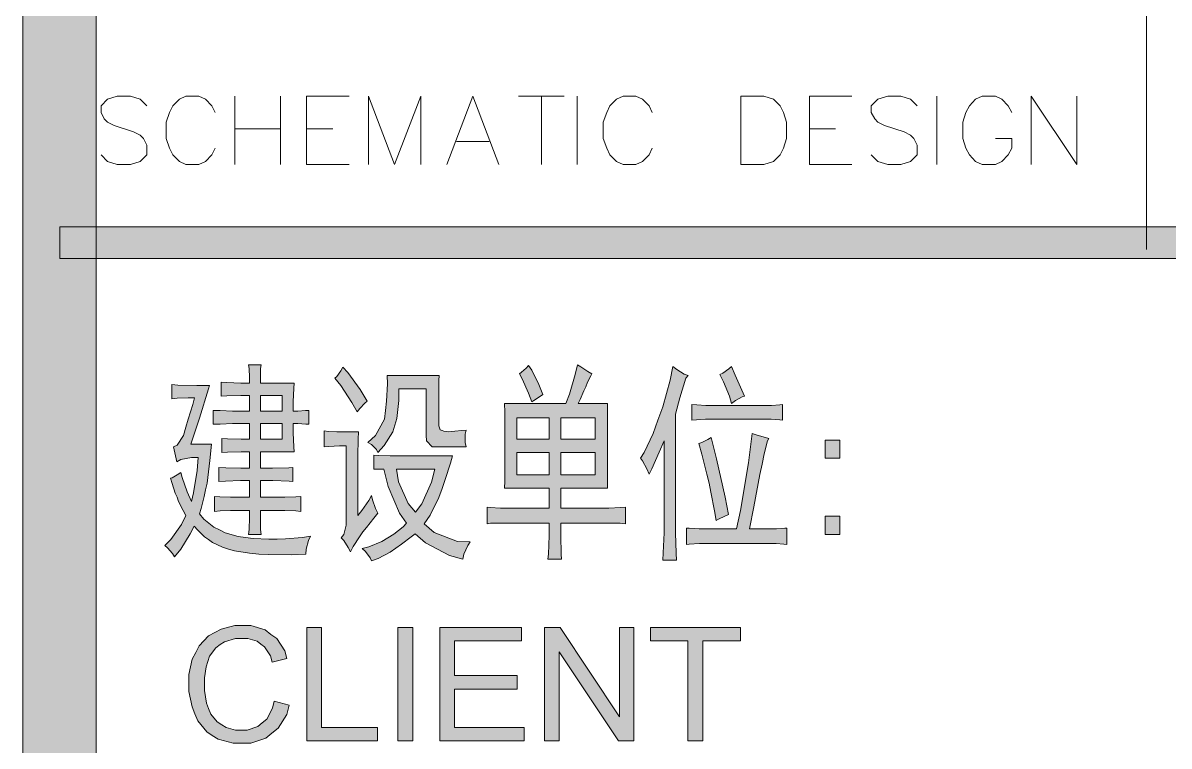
# Model space of a CAD drawing. Header units: millimetres. Extents: x 0 to 829, y 0 to 586.
# Drawn here: x 769.46 to 784.84, y 102.19 to 111.88 of the extents above; entities that cross this region are included whole.
import ezdxf

# ---------------------------------------------------------------- set-up
doc = ezdxf.new("R2010")
doc.units = ezdxf.units.MM

msp = doc.modelspace()

# ---------------------------------------------------------------- hatches: boundary and pattern name
h = msp.add_hatch(color=0)
h.dxf.hatch_style = 2
h.paths.add_polyline_path([(770.449028, 9.860139), (769.464778, 9.860139), (769.464778, 575.772139), (770.449028, 575.772139)])
h = msp.add_hatch(color=0)
h.dxf.hatch_style = 2
h.paths.add_polyline_path([(769.958667, 108.726111), (769.958667, 109.149444), (819.294639, 109.149444), (819.294639, 108.726111)])
h = msp.add_hatch(color=0)
h.paths.add_polyline_path([(772.502194, 107.057472), (772.502194, 107.131556), (772.498667, 107.2515), (772.491611, 107.300889), (772.660944, 107.300889), (772.653889, 107.2515), (772.650361, 107.131556), (772.650361, 107.057472), (773.101917, 107.057472), (773.098389, 106.990444), (773.091333, 106.803472), (773.091333, 106.68), (773.151306, 106.68), (773.253611, 106.687056), (773.299472, 106.690583), (773.299472, 106.503611), (773.260667, 106.507139), (773.154833, 106.514194), (773.091333, 106.514194), (773.091333, 106.390722), (773.098389, 106.20375), (773.101917, 106.136722), (772.650361, 106.136722), (772.650361, 105.914472), (772.812639, 105.914472), (773.031361, 105.921528), (773.084278, 105.925056), (773.084278, 105.738083), (773.034889, 105.741611), (772.816167, 105.748667), (772.650361, 105.748667), (772.650361, 105.526417), (772.900833, 105.526417), (772.978444, 105.526417), (773.126611, 105.529944), (773.193639, 105.537), (773.193639, 105.335917), (773.126611, 105.342972), (772.978444, 105.350028), (772.900833, 105.350028), (772.650361, 105.350028), (772.650361, 105.254778), (772.653889, 105.0925), (772.660944, 105.025472), (772.491611, 105.025472), (772.498667, 105.0925), (772.502194, 105.254778), (772.502194, 105.350028), (772.308167, 105.350028), (772.248194, 105.350028), (772.110611, 105.342972), (772.036528, 105.335917), (772.036528, 105.537), (772.107083, 105.529944), (772.248194, 105.526417), (772.31875, 105.526417), (772.502194, 105.526417), (772.502194, 105.748667), (772.385778, 105.748667), (772.181167, 105.741611), (772.092972, 105.738083), (772.092972, 105.925056), (772.184694, 105.921528), (772.389306, 105.914472), (772.502194, 105.914472), (772.502194, 106.136722), (772.392833, 106.136722), (772.209389, 106.129667), (772.135306, 106.126139), (772.135306, 106.313111), (772.209389, 106.309583), (772.392833, 106.302528), (772.502194, 106.302528), (772.502194, 106.514194), (772.3505, 106.514194), (772.276417, 106.514194), (772.110611, 106.507139), (772.018889, 106.503611), (772.018889, 106.690583), (772.110611, 106.687056), (772.276417, 106.68), (772.3505, 106.68), (772.502194, 106.68), (772.502194, 106.891667), (772.389306, 106.891667), (772.202333, 106.884611), (772.124722, 106.881083), (772.124722, 107.068056), (772.202333, 107.064528), (772.389306, 107.057472)])
h.paths.add_polyline_path([(772.943167, 106.302528), (772.943167, 106.514194), (772.650361, 106.514194), (772.650361, 106.302528)])
h.paths.add_polyline_path([(772.943167, 106.68), (772.943167, 106.891667), (772.650361, 106.891667), (772.650361, 106.68)])
h = msp.add_hatch(color=0)
h.dxf.hatch_style = 2
h.paths.add_polyline_path([(773.758083, 107.269139), (773.825111, 107.198583), (773.987389, 106.969278), (774.082639, 106.814056), (774.050889, 106.785833), (773.983861, 106.715278), (773.948583, 106.669417), (773.878028, 106.796417), (773.729861, 107.025722), (773.648722, 107.1245), (773.676944, 107.145667), (773.729861, 107.21975)])
h = msp.add_hatch(color=0)
h.paths.add_polyline_path([(777.307028, 106.782306), (777.307028, 105.649889), (776.682611, 105.649889), (776.682611, 105.381778), (777.232944, 105.381778), (777.324667, 105.381778), (777.479889, 105.388833), (777.546917, 105.392361), (777.546917, 105.170111), (777.476361, 105.177167), (777.317611, 105.180694), (777.232944, 105.180694), (776.682611, 105.180694), (776.682611, 105.011361), (776.686139, 104.764417), (776.689667, 104.693861), (776.506222, 104.693861), (776.516806, 104.764417), (776.523861, 105.011361), (776.523861, 105.180694), (775.980583, 105.180694), (775.881806, 105.180694), (775.737167, 105.177167), (775.691306, 105.170111), (775.691306, 105.392361), (775.733639, 105.388833), (775.871222, 105.381778), (775.966472, 105.381778), (776.523861, 105.381778), (776.523861, 105.649889), (775.924139, 105.649889), (775.927667, 105.741611), (775.931194, 106.01325), (775.931194, 106.193167), (775.931194, 106.369556), (775.927667, 106.665889), (775.924139, 106.782306), (776.749639, 106.782306), (776.7955, 106.909306), (776.873111, 107.170361), (776.904861, 107.300889), (776.947194, 107.276194), (777.042444, 107.212694), (777.098889, 107.180944), (777.08125, 107.152722), (777.038917, 107.068056), (777.014222, 107.008083), (776.989528, 106.951639), (776.940139, 106.835222), (776.915444, 106.782306)])
h.paths.add_polyline_path([(777.141222, 105.826278), (777.141222, 106.126139), (776.682611, 106.126139), (776.682611, 105.826278)])
h.paths.add_polyline_path([(777.141222, 106.302528), (777.141222, 106.591806), (776.682611, 106.591806), (776.682611, 106.302528)])
h.paths.add_polyline_path([(776.523861, 105.826278), (776.523861, 106.126139), (776.089944, 106.126139), (776.089944, 105.826278)])
h.paths.add_polyline_path([(776.523861, 106.302528), (776.523861, 106.591806), (776.089944, 106.591806), (776.089944, 106.302528)])
h = msp.add_hatch(color=0)
h.dxf.hatch_style = 2
h.paths.add_polyline_path([(776.248694, 107.290306), (776.291028, 107.230333), (776.386278, 107.036306), (776.439194, 106.90225), (776.393333, 106.874028), (776.31925, 106.824639), (776.291028, 106.803472), (776.248694, 106.923417), (776.164028, 107.113917), (776.125222, 107.180944), (776.153444, 107.202111), (776.216944, 107.258556)])
h = msp.add_hatch(color=0)
h.dxf.hatch_style = 2
h.paths.add_polyline_path([(778.390056, 107.159778), (778.358306, 107.120972), (778.277167, 106.859917), (778.220722, 106.637667), (778.220722, 105.226556), (778.220722, 105.050167), (778.227778, 104.775), (778.231306, 104.683278), (778.047861, 104.683278), (778.054917, 104.782056), (778.0655, 105.050167), (778.0655, 105.215972), (778.0655, 106.281361), (778.002, 106.129667), (777.903222, 105.907417), (777.864417, 105.836861), (777.836194, 105.907417), (777.776222, 106.01325), (777.748, 106.048528), (777.800917, 106.126139), (777.920861, 106.380139), (777.984361, 106.560056), (778.047861, 106.736444), (778.146639, 107.096278), (778.181917, 107.279722), (778.234833, 107.237389), (778.337139, 107.173889)])
h = msp.add_hatch(color=0)
h.dxf.hatch_style = 2
h.paths.add_polyline_path([(778.972139, 107.279722), (779.021528, 107.163306), (779.109722, 106.962222), (779.145, 106.881083), (779.11325, 106.8705), (779.025056, 106.821111), (778.972139, 106.782306), (778.943917, 106.881083), (778.862778, 107.075111), (778.813389, 107.170361), (778.855722, 107.191528), (778.933333, 107.247972)])
h = msp.add_hatch(color=0)
h.dxf.hatch_style = 2
h.paths.add_polyline_path([(771.9695, 107.025722), (771.955389, 106.979861), (771.831917, 106.58475), (771.719028, 106.2355), (771.994194, 106.2355), (771.973028, 106.020306), (771.934222, 105.713389), (771.913056, 105.625194), (771.895417, 105.537), (771.856611, 105.374722), (771.835444, 105.304167), (771.891889, 105.230083), (772.025944, 105.12425), (772.100028, 105.088972), (772.177639, 105.050167), (772.3505, 105.000778), (772.452806, 104.986667), (772.551583, 104.972556), (772.76325, 104.961972), (772.876139, 104.9655), (772.989028, 104.969028), (773.214806, 104.986667), (773.324167, 105.004306), (773.295944, 104.947861), (773.264194, 104.827917), (773.260667, 104.760889), (773.066639, 104.753833), (772.752667, 104.757361), (772.629194, 104.764417), (772.505722, 104.775), (772.304639, 104.80675), (772.2235, 104.831444), (772.142361, 104.856139), (772.008306, 104.919639), (771.955389, 104.958444), (771.902472, 104.99725), (771.807222, 105.088972), (771.761361, 105.138361), (771.708444, 105.036056), (771.581444, 104.831444), (771.500306, 104.725611), (771.472083, 104.771472), (771.405056, 104.849083), (771.369778, 104.880833), (771.450917, 104.958444), (771.592028, 105.159528), (771.652, 105.283), (771.613194, 105.350028), (771.553222, 105.469972), (771.532056, 105.526417), (771.507361, 105.582861), (771.465028, 105.709861), (771.443861, 105.780417), (771.465028, 105.787472), (771.535583, 105.826278), (771.584972, 105.858028), (771.599083, 105.791), (771.669639, 105.596972), (771.726083, 105.469972), (771.754306, 105.586389), (771.800167, 105.882722), (771.817806, 106.059111), (771.726083, 106.059111), (771.581444, 106.030889), (771.528528, 106.002667), (771.486194, 106.20375), (771.535583, 106.224917), (771.616722, 106.355444), (771.652, 106.464806), (771.68375, 106.574167), (771.743722, 106.768194), (771.768417, 106.859917), (771.68375, 106.859917), (771.532056, 106.852861), (771.4615, 106.845806), (771.4615, 107.036306), (771.542639, 107.02925), (771.796639, 107.025722)])
h = msp.add_hatch(color=0)
h.dxf.hatch_style = 2
h.paths.add_polyline_path([(775.024556, 106.20375), (774.954, 106.20375), (774.879917, 106.281361), (774.872861, 106.358972), (774.872861, 106.979861), (774.5095, 106.979861), (774.5095, 106.824639), (774.481278, 106.581222), (774.453056, 106.493028), (774.428361, 106.404833), (774.311944, 106.221389), (774.22375, 106.126139), (774.209639, 106.164944), (774.142611, 106.231972), (774.093222, 106.260194), (774.195528, 106.351917), (774.315472, 106.570639), (774.329583, 106.690583), (774.343694, 106.814056), (774.354278, 107.046889), (774.35075, 107.159778), (775.04925, 107.159778), (775.045722, 107.09275), (775.042194, 106.923417), (775.042194, 106.824639), (775.042194, 106.524778), (775.042194, 106.482444), (775.063361, 106.429528), (775.088056, 106.418944), (775.109222, 106.411889), (775.172722, 106.404833), (775.215056, 106.408361), (775.257389, 106.411889), (775.352639, 106.418944), (775.409083, 106.426), (775.3985, 106.369556), (775.3985, 106.260194), (775.409083, 106.20375)])
h = msp.add_hatch(color=0)
h.dxf.hatch_style = 2
h.paths.add_polyline_path([(779.43075, 106.757611), (779.504833, 106.757611), (779.617722, 106.764667), (779.653, 106.768194), (779.653, 106.560056), (779.617722, 106.563583), (779.501306, 106.570639), (779.420167, 106.570639), (778.679333, 106.570639), (778.622889, 106.570639), (778.502944, 106.563583), (778.439444, 106.560056), (778.439444, 106.768194), (778.506472, 106.764667), (778.626417, 106.757611), (778.679333, 106.757611)])
h = msp.add_hatch(color=0)
h.dxf.hatch_style = 2
h.paths.add_polyline_path([(773.966222, 106.404833), (773.962694, 106.302528), (773.959167, 106.080278), (773.959167, 105.960333), (773.959167, 105.283), (774.012083, 105.350028), (774.103806, 105.480556), (774.142611, 105.547583), (774.153194, 105.491139), (774.195528, 105.374722), (774.22375, 105.31475), (774.170833, 105.247722), (774.072056, 105.120722), (774.026194, 105.06075), (773.980333, 104.99725), (773.895667, 104.866722), (773.860389, 104.792639), (773.828639, 104.852611), (773.768667, 104.947861), (773.733389, 104.983139), (773.768667, 105.025472), (773.800417, 105.152472), (773.800417, 105.237139), (773.800417, 106.214333), (773.712222, 106.214333), (773.567583, 106.207278), (773.507611, 106.20375), (773.507611, 106.415417), (773.564056, 106.408361), (773.676944, 106.404833), (773.733389, 106.404833)])
h = msp.add_hatch(color=0)
h.dxf.hatch_style = 2
h.paths.add_polyline_path([(779.473083, 106.313111), (779.455444, 106.281361), (779.409583, 106.1085), (779.381361, 105.970917), (779.349611, 105.829806), (779.268472, 105.399417), (779.212028, 105.103083), (779.497778, 105.103083), (779.575389, 105.103083), (779.68475, 105.110139), (779.712972, 105.113667), (779.712972, 104.891417), (779.674167, 104.898472), (779.568333, 104.905528), (779.497778, 104.905528), (778.647583, 104.905528), (778.54175, 104.905528), (778.400639, 104.898472), (778.365361, 104.891417), (778.365361, 105.113667), (778.400639, 105.110139), (778.534694, 105.103083), (778.629944, 105.103083), (779.039167, 105.103083), (779.092083, 105.350028), (779.197917, 105.988556), (779.247306, 106.380139), (779.314333, 106.358972), (779.427222, 106.327222)])
h = msp.add_hatch(color=0)
h.dxf.hatch_style = 2
h.paths.add_polyline_path([(778.696972, 106.327222), (778.771056, 106.041472), (778.887472, 105.526417), (778.929806, 105.293583), (778.880417, 105.272417), (778.79575, 105.230083), (778.764, 105.215972), (778.742833, 105.342972), (778.693444, 105.593444), (778.66875, 105.713389), (778.640528, 105.836861), (778.5735, 106.104972), (778.531167, 106.246083), (778.5735, 106.260194), (778.654639, 106.299)])
h = msp.add_hatch(color=0)
h.dxf.hatch_style = 2
h.paths.add_polyline_path([(780.422056, 106.048528), (780.228028, 106.048528), (780.228028, 106.291944), (780.422056, 106.291944)])
h = msp.add_hatch(color=0)
h.paths.add_polyline_path([(774.174361, 106.090861), (774.241389, 106.087333), (774.393083, 106.080278), (774.474222, 106.080278), (775.225639, 106.080278), (775.200944, 105.9815), (775.130389, 105.762778), (775.088056, 105.642833), (775.042194, 105.522889), (774.925778, 105.286528), (774.848167, 105.170111), (774.982222, 105.053694), (775.292667, 104.93375), (775.465528, 104.926694), (775.433778, 104.877306), (775.380861, 104.760889), (775.36675, 104.693861), (775.186833, 104.74325), (774.865806, 104.916111), (774.724694, 105.036056), (774.671778, 104.993722), (774.54125, 104.894944), (774.467167, 104.842028), (774.393083, 104.789111), (774.230806, 104.704444), (774.142611, 104.672694), (774.124972, 104.715028), (774.061472, 104.799694), (774.015611, 104.8385), (774.107333, 104.859667), (774.280194, 104.93375), (774.361333, 104.983139), (774.442472, 105.032528), (774.565944, 105.131306), (774.608278, 105.180694), (774.516556, 105.311222), (774.364861, 105.671056), (774.308417, 105.903889), (774.174361, 105.903889)])
h.paths.add_polyline_path([(774.73175, 105.325333), (774.816417, 105.438222), (774.946944, 105.7275), (774.992806, 105.903889), (774.474222, 105.903889), (774.502444, 105.731028), (774.632972, 105.44175)])
h = msp.add_hatch(color=0)
h.dxf.hatch_style = 2
h.paths.add_polyline_path([(780.422056, 105.025472), (780.228028, 105.025472), (780.228028, 105.272417), (780.422056, 105.272417)])
h = msp.add_hatch(color=0)
h.dxf.hatch_style = 2
h.paths.add_polyline_path([(772.833806, 102.792389), (773.034889, 102.739472), (773.003139, 102.616), (772.89025, 102.429028), (772.805583, 102.362), (772.724444, 102.2985), (772.523361, 102.231472), (772.406944, 102.231472), (772.283472, 102.231472), (772.082389, 102.284389), (772.004778, 102.333778), (771.930694, 102.383167), (771.81075, 102.527806), (771.771944, 102.623056), (771.733139, 102.718306), (771.690806, 102.922917), (771.690806, 103.02875), (771.690806, 103.148694), (771.736667, 103.356833), (771.782528, 103.445028), (771.828389, 103.533222), (771.955389, 103.667278), (772.040056, 103.713139), (772.124722, 103.759), (772.308167, 103.804861), (772.406944, 103.804861), (772.523361, 103.804861), (772.713861, 103.748417), (772.791472, 103.688444), (772.869083, 103.632), (772.978444, 103.466194), (773.006667, 103.363889), (772.809111, 103.3145), (772.784417, 103.399167), (772.706806, 103.519111), (772.657417, 103.557917), (772.608028, 103.596722), (772.481028, 103.632), (772.403417, 103.632), (772.315222, 103.632), (772.170583, 103.589667), (772.110611, 103.550861), (772.054167, 103.508528), (771.9695, 103.395639), (771.944806, 103.325083), (771.923639, 103.251), (771.898944, 103.106361), (771.898944, 103.032278), (771.898944, 102.9335), (771.927167, 102.764167), (771.955389, 102.693611), (771.983611, 102.619528), (772.071806, 102.513694), (772.131778, 102.474889), (772.19175, 102.439611), (772.31875, 102.404333), (772.389306, 102.404333), (772.473972, 102.404333), (772.615083, 102.453722), (772.675056, 102.503111), (772.735028, 102.5525), (772.812639, 102.697139)])
h = msp.add_hatch(color=0)
h.dxf.hatch_style = 2
h.paths.add_polyline_path([(773.27125, 102.259694), (773.27125, 103.780167), (773.472333, 103.780167), (773.472333, 102.439611), (774.220222, 102.439611), (774.220222, 102.259694)])
h = msp.add_hatch(color=0)
h.dxf.hatch_style = 2
h.paths.add_polyline_path([(774.495389, 102.259694), (774.495389, 103.780167), (774.696472, 103.780167), (774.696472, 102.259694)])
h = msp.add_hatch(color=0)
h.dxf.hatch_style = 2
h.paths.add_polyline_path([(775.056306, 102.259694), (775.056306, 103.780167), (776.153444, 103.780167), (776.153444, 103.60025), (775.253861, 103.60025), (775.253861, 103.134583), (776.097, 103.134583), (776.097, 102.954667), (775.253861, 102.954667), (775.253861, 102.439611), (776.188722, 102.439611), (776.188722, 102.259694)])
h = msp.add_hatch(color=0)
h.dxf.hatch_style = 2
h.paths.add_polyline_path([(776.463889, 102.259694), (776.463889, 103.780167), (776.672028, 103.780167), (777.469306, 102.58425), (777.469306, 103.780167), (777.659806, 103.780167), (777.659806, 102.259694), (777.455194, 102.259694), (776.657917, 103.452083), (776.657917, 102.259694)])
h = msp.add_hatch(color=0)
h.dxf.hatch_style = 2
h.paths.add_polyline_path([(778.386528, 102.259694), (778.386528, 103.60025), (777.885583, 103.60025), (777.885583, 103.780167), (779.092083, 103.780167), (779.092083, 103.60025), (778.587611, 103.60025), (778.587611, 102.259694)])

# ---------------------------------------------------------------- linework, layer by layer
at = {"color": 0, "lineweight": 0}
for points in [[(770.449028, 9.860139), (769.464778, 9.860139), (769.464778, 575.772139), (770.449028, 575.772139)], [(779.095611, 109.985528), (779.095611, 110.90275), (779.402528, 110.90275), (779.533056, 110.860417), (779.62125, 110.772222), (779.667111, 110.684028), (779.709444, 110.5535), (779.709444, 110.334778), (779.667111, 110.20425), (779.62125, 110.116056), (779.533056, 110.027861), (779.402528, 109.985528)], [(769.958667, 108.726111), (769.958667, 109.149444), (819.294639, 109.149444), (819.294639, 108.726111)], [(772.502194, 107.057472), (772.502194, 107.131556), (772.498667, 107.2515), (772.491611, 107.300889), (772.660944, 107.300889), (772.653889, 107.2515), (772.650361, 107.131556), (772.650361, 107.057472), (773.101917, 107.057472), (773.098389, 106.990444), (773.091333, 106.803472), (773.091333, 106.68), (773.151306, 106.68), (773.253611, 106.687056), (773.299472, 106.690583), (773.299472, 106.503611), (773.260667, 106.507139), (773.154833, 106.514194), (773.091333, 106.514194), (773.091333, 106.390722), (773.098389, 106.20375), (773.101917, 106.136722), (772.650361, 106.136722), (772.650361, 105.914472), (772.812639, 105.914472), (773.031361, 105.921528), (773.084278, 105.925056), (773.084278, 105.738083), (773.034889, 105.741611), (772.816167, 105.748667), (772.650361, 105.748667), (772.650361, 105.526417), (772.900833, 105.526417), (772.978444, 105.526417), (773.126611, 105.529944), (773.193639, 105.537), (773.193639, 105.335917), (773.126611, 105.342972), (772.978444, 105.350028), (772.900833, 105.350028), (772.650361, 105.350028), (772.650361, 105.254778), (772.653889, 105.0925), (772.660944, 105.025472), (772.491611, 105.025472), (772.498667, 105.0925), (772.502194, 105.254778), (772.502194, 105.350028), (772.308167, 105.350028), (772.248194, 105.350028), (772.110611, 105.342972), (772.036528, 105.335917), (772.036528, 105.537), (772.107083, 105.529944), (772.248194, 105.526417), (772.31875, 105.526417), (772.502194, 105.526417), (772.502194, 105.748667), (772.385778, 105.748667), (772.181167, 105.741611), (772.092972, 105.738083), (772.092972, 105.925056), (772.184694, 105.921528), (772.389306, 105.914472), (772.502194, 105.914472), (772.502194, 106.136722), (772.392833, 106.136722), (772.209389, 106.129667), (772.135306, 106.126139), (772.135306, 106.313111), (772.209389, 106.309583), (772.392833, 106.302528), (772.502194, 106.302528), (772.502194, 106.514194), (772.3505, 106.514194), (772.276417, 106.514194), (772.110611, 106.507139), (772.018889, 106.503611), (772.018889, 106.690583), (772.110611, 106.687056), (772.276417, 106.68), (772.3505, 106.68), (772.502194, 106.68), (772.502194, 106.891667), (772.389306, 106.891667), (772.202333, 106.884611), (772.124722, 106.881083), (772.124722, 107.068056), (772.202333, 107.064528), (772.389306, 107.057472)], [(773.758083, 107.269139), (773.825111, 107.198583), (773.987389, 106.969278), (774.082639, 106.814056), (774.050889, 106.785833), (773.983861, 106.715278), (773.948583, 106.669417), (773.878028, 106.796417), (773.729861, 107.025722), (773.648722, 107.1245), (773.676944, 107.145667), (773.729861, 107.21975)], [(777.307028, 106.782306), (777.307028, 105.649889), (776.682611, 105.649889), (776.682611, 105.381778), (777.232944, 105.381778), (777.324667, 105.381778), (777.479889, 105.388833), (777.546917, 105.392361), (777.546917, 105.170111), (777.476361, 105.177167), (777.317611, 105.180694), (777.232944, 105.180694), (776.682611, 105.180694), (776.682611, 105.011361), (776.686139, 104.764417), (776.689667, 104.693861), (776.506222, 104.693861), (776.516806, 104.764417), (776.523861, 105.011361), (776.523861, 105.180694), (775.980583, 105.180694), (775.881806, 105.180694), (775.737167, 105.177167), (775.691306, 105.170111), (775.691306, 105.392361), (775.733639, 105.388833), (775.871222, 105.381778), (775.966472, 105.381778), (776.523861, 105.381778), (776.523861, 105.649889), (775.924139, 105.649889), (775.927667, 105.741611), (775.931194, 106.01325), (775.931194, 106.193167), (775.931194, 106.369556), (775.927667, 106.665889), (775.924139, 106.782306), (776.749639, 106.782306), (776.7955, 106.909306), (776.873111, 107.170361), (776.904861, 107.300889), (776.947194, 107.276194), (777.042444, 107.212694), (777.098889, 107.180944), (777.08125, 107.152722), (777.038917, 107.068056), (777.014222, 107.008083), (776.989528, 106.951639), (776.940139, 106.835222), (776.915444, 106.782306)], [(776.248694, 107.290306), (776.291028, 107.230333), (776.386278, 107.036306), (776.439194, 106.90225), (776.393333, 106.874028), (776.31925, 106.824639), (776.291028, 106.803472), (776.248694, 106.923417), (776.164028, 107.113917), (776.125222, 107.180944), (776.153444, 107.202111), (776.216944, 107.258556)], [(778.390056, 107.159778), (778.358306, 107.120972), (778.277167, 106.859917), (778.220722, 106.637667), (778.220722, 105.226556), (778.220722, 105.050167), (778.227778, 104.775), (778.231306, 104.683278), (778.047861, 104.683278), (778.054917, 104.782056), (778.0655, 105.050167), (778.0655, 105.215972), (778.0655, 106.281361), (778.002, 106.129667), (777.903222, 105.907417), (777.864417, 105.836861), (777.836194, 105.907417), (777.776222, 106.01325), (777.748, 106.048528), (777.800917, 106.126139), (777.920861, 106.380139), (777.984361, 106.560056), (778.047861, 106.736444), (778.146639, 107.096278), (778.181917, 107.279722), (778.234833, 107.237389), (778.337139, 107.173889)], [(778.972139, 107.279722), (779.021528, 107.163306), (779.109722, 106.962222), (779.145, 106.881083), (779.11325, 106.8705), (779.025056, 106.821111), (778.972139, 106.782306), (778.943917, 106.881083), (778.862778, 107.075111), (778.813389, 107.170361), (778.855722, 107.191528), (778.933333, 107.247972)], [(771.9695, 107.025722), (771.955389, 106.979861), (771.831917, 106.58475), (771.719028, 106.2355), (771.994194, 106.2355), (771.973028, 106.020306), (771.934222, 105.713389), (771.913056, 105.625194), (771.895417, 105.537), (771.856611, 105.374722), (771.835444, 105.304167), (771.891889, 105.230083), (772.025944, 105.12425), (772.100028, 105.088972), (772.177639, 105.050167), (772.3505, 105.000778), (772.452806, 104.986667), (772.551583, 104.972556), (772.76325, 104.961972), (772.876139, 104.9655), (772.989028, 104.969028), (773.214806, 104.986667), (773.324167, 105.004306), (773.295944, 104.947861), (773.264194, 104.827917), (773.260667, 104.760889), (773.066639, 104.753833), (772.752667, 104.757361), (772.629194, 104.764417), (772.505722, 104.775), (772.304639, 104.80675), (772.2235, 104.831444), (772.142361, 104.856139), (772.008306, 104.919639), (771.955389, 104.958444), (771.902472, 104.99725), (771.807222, 105.088972), (771.761361, 105.138361), (771.708444, 105.036056), (771.581444, 104.831444), (771.500306, 104.725611), (771.472083, 104.771472), (771.405056, 104.849083), (771.369778, 104.880833), (771.450917, 104.958444), (771.592028, 105.159528), (771.652, 105.283), (771.613194, 105.350028), (771.553222, 105.469972), (771.532056, 105.526417), (771.507361, 105.582861), (771.465028, 105.709861), (771.443861, 105.780417), (771.465028, 105.787472), (771.535583, 105.826278), (771.584972, 105.858028), (771.599083, 105.791), (771.669639, 105.596972), (771.726083, 105.469972), (771.754306, 105.586389), (771.800167, 105.882722), (771.817806, 106.059111), (771.726083, 106.059111), (771.581444, 106.030889), (771.528528, 106.002667), (771.486194, 106.20375), (771.535583, 106.224917), (771.616722, 106.355444), (771.652, 106.464806), (771.68375, 106.574167), (771.743722, 106.768194), (771.768417, 106.859917), (771.68375, 106.859917), (771.532056, 106.852861), (771.4615, 106.845806), (771.4615, 107.036306), (771.542639, 107.02925), (771.796639, 107.025722)], [(775.024556, 106.20375), (774.954, 106.20375), (774.879917, 106.281361), (774.872861, 106.358972), (774.872861, 106.979861), (774.5095, 106.979861), (774.5095, 106.824639), (774.481278, 106.581222), (774.453056, 106.493028), (774.428361, 106.404833), (774.311944, 106.221389), (774.22375, 106.126139), (774.209639, 106.164944), (774.142611, 106.231972), (774.093222, 106.260194), (774.195528, 106.351917), (774.315472, 106.570639), (774.329583, 106.690583), (774.343694, 106.814056), (774.354278, 107.046889), (774.35075, 107.159778), (775.04925, 107.159778), (775.045722, 107.09275), (775.042194, 106.923417), (775.042194, 106.824639), (775.042194, 106.524778), (775.042194, 106.482444), (775.063361, 106.429528), (775.088056, 106.418944), (775.109222, 106.411889), (775.172722, 106.404833), (775.215056, 106.408361), (775.257389, 106.411889), (775.352639, 106.418944), (775.409083, 106.426), (775.3985, 106.369556), (775.3985, 106.260194), (775.409083, 106.20375)], [(772.943167, 106.68), (772.943167, 106.891667), (772.650361, 106.891667), (772.650361, 106.68)], [(779.43075, 106.757611), (779.504833, 106.757611), (779.617722, 106.764667), (779.653, 106.768194), (779.653, 106.560056), (779.617722, 106.563583), (779.501306, 106.570639), (779.420167, 106.570639), (778.679333, 106.570639), (778.622889, 106.570639), (778.502944, 106.563583), (778.439444, 106.560056), (778.439444, 106.768194), (778.506472, 106.764667), (778.626417, 106.757611), (778.679333, 106.757611)], [(776.523861, 106.302528), (776.523861, 106.591806), (776.089944, 106.591806), (776.089944, 106.302528)], [(777.141222, 106.302528), (777.141222, 106.591806), (776.682611, 106.591806), (776.682611, 106.302528)], [(772.943167, 106.302528), (772.943167, 106.514194), (772.650361, 106.514194), (772.650361, 106.302528)], [(773.966222, 106.404833), (773.962694, 106.302528), (773.959167, 106.080278), (773.959167, 105.960333), (773.959167, 105.283), (774.012083, 105.350028), (774.103806, 105.480556), (774.142611, 105.547583), (774.153194, 105.491139), (774.195528, 105.374722), (774.22375, 105.31475), (774.170833, 105.247722), (774.072056, 105.120722), (774.026194, 105.06075), (773.980333, 104.99725), (773.895667, 104.866722), (773.860389, 104.792639), (773.828639, 104.852611), (773.768667, 104.947861), (773.733389, 104.983139), (773.768667, 105.025472), (773.800417, 105.152472), (773.800417, 105.237139), (773.800417, 106.214333), (773.712222, 106.214333), (773.567583, 106.207278), (773.507611, 106.20375), (773.507611, 106.415417), (773.564056, 106.408361), (773.676944, 106.404833), (773.733389, 106.404833)], [(779.473083, 106.313111), (779.455444, 106.281361), (779.409583, 106.1085), (779.381361, 105.970917), (779.349611, 105.829806), (779.268472, 105.399417), (779.212028, 105.103083), (779.497778, 105.103083), (779.575389, 105.103083), (779.68475, 105.110139), (779.712972, 105.113667), (779.712972, 104.891417), (779.674167, 104.898472), (779.568333, 104.905528), (779.497778, 104.905528), (778.647583, 104.905528), (778.54175, 104.905528), (778.400639, 104.898472), (778.365361, 104.891417), (778.365361, 105.113667), (778.400639, 105.110139), (778.534694, 105.103083), (778.629944, 105.103083), (779.039167, 105.103083), (779.092083, 105.350028), (779.197917, 105.988556), (779.247306, 106.380139), (779.314333, 106.358972), (779.427222, 106.327222)], [(778.696972, 106.327222), (778.771056, 106.041472), (778.887472, 105.526417), (778.929806, 105.293583), (778.880417, 105.272417), (778.79575, 105.230083), (778.764, 105.215972), (778.742833, 105.342972), (778.693444, 105.593444), (778.66875, 105.713389), (778.640528, 105.836861), (778.5735, 106.104972), (778.531167, 106.246083), (778.5735, 106.260194), (778.654639, 106.299)], [(780.422056, 106.048528), (780.228028, 106.048528), (780.228028, 106.291944), (780.422056, 106.291944)], [(776.523861, 105.826278), (776.523861, 106.126139), (776.089944, 106.126139), (776.089944, 105.826278)], [(777.141222, 105.826278), (777.141222, 106.126139), (776.682611, 106.126139), (776.682611, 105.826278)], [(774.174361, 106.090861), (774.241389, 106.087333), (774.393083, 106.080278), (774.474222, 106.080278), (775.225639, 106.080278), (775.200944, 105.9815), (775.130389, 105.762778), (775.088056, 105.642833), (775.042194, 105.522889), (774.925778, 105.286528), (774.848167, 105.170111), (774.982222, 105.053694), (775.292667, 104.93375), (775.465528, 104.926694), (775.433778, 104.877306), (775.380861, 104.760889), (775.36675, 104.693861), (775.186833, 104.74325), (774.865806, 104.916111), (774.724694, 105.036056), (774.671778, 104.993722), (774.54125, 104.894944), (774.467167, 104.842028), (774.393083, 104.789111), (774.230806, 104.704444), (774.142611, 104.672694), (774.124972, 104.715028), (774.061472, 104.799694), (774.015611, 104.8385), (774.107333, 104.859667), (774.280194, 104.93375), (774.361333, 104.983139), (774.442472, 105.032528), (774.565944, 105.131306), (774.608278, 105.180694), (774.516556, 105.311222), (774.364861, 105.671056), (774.308417, 105.903889), (774.174361, 105.903889)], [(774.73175, 105.325333), (774.816417, 105.438222), (774.946944, 105.7275), (774.992806, 105.903889), (774.474222, 105.903889), (774.502444, 105.731028), (774.632972, 105.44175)], [(780.422056, 105.025472), (780.228028, 105.025472), (780.228028, 105.272417), (780.422056, 105.272417)], [(772.833806, 102.792389), (773.034889, 102.739472), (773.003139, 102.616), (772.89025, 102.429028), (772.805583, 102.362), (772.724444, 102.2985), (772.523361, 102.231472), (772.406944, 102.231472), (772.283472, 102.231472), (772.082389, 102.284389), (772.004778, 102.333778), (771.930694, 102.383167), (771.81075, 102.527806), (771.771944, 102.623056), (771.733139, 102.718306), (771.690806, 102.922917), (771.690806, 103.02875), (771.690806, 103.148694), (771.736667, 103.356833), (771.782528, 103.445028), (771.828389, 103.533222), (771.955389, 103.667278), (772.040056, 103.713139), (772.124722, 103.759), (772.308167, 103.804861), (772.406944, 103.804861), (772.523361, 103.804861), (772.713861, 103.748417), (772.791472, 103.688444), (772.869083, 103.632), (772.978444, 103.466194), (773.006667, 103.363889), (772.809111, 103.3145), (772.784417, 103.399167), (772.706806, 103.519111), (772.657417, 103.557917), (772.608028, 103.596722), (772.481028, 103.632), (772.403417, 103.632), (772.315222, 103.632), (772.170583, 103.589667), (772.110611, 103.550861), (772.054167, 103.508528), (771.9695, 103.395639), (771.944806, 103.325083), (771.923639, 103.251), (771.898944, 103.106361), (771.898944, 103.032278), (771.898944, 102.9335), (771.927167, 102.764167), (771.955389, 102.693611), (771.983611, 102.619528), (772.071806, 102.513694), (772.131778, 102.474889), (772.19175, 102.439611), (772.31875, 102.404333), (772.389306, 102.404333), (772.473972, 102.404333), (772.615083, 102.453722), (772.675056, 102.503111), (772.735028, 102.5525), (772.812639, 102.697139)], [(773.27125, 102.259694), (773.27125, 103.780167), (773.472333, 103.780167), (773.472333, 102.439611), (774.220222, 102.439611), (774.220222, 102.259694)], [(774.495389, 102.259694), (774.495389, 103.780167), (774.696472, 103.780167), (774.696472, 102.259694)], [(775.056306, 102.259694), (775.056306, 103.780167), (776.153444, 103.780167), (776.153444, 103.60025), (775.253861, 103.60025), (775.253861, 103.134583), (776.097, 103.134583), (776.097, 102.954667), (775.253861, 102.954667), (775.253861, 102.439611), (776.188722, 102.439611), (776.188722, 102.259694)], [(776.463889, 102.259694), (776.463889, 103.780167), (776.672028, 103.780167), (777.469306, 102.58425), (777.469306, 103.780167), (777.659806, 103.780167), (777.659806, 102.259694), (777.455194, 102.259694), (776.657917, 103.452083), (776.657917, 102.259694)], [(778.386528, 102.259694), (778.386528, 103.60025), (777.885583, 103.60025), (777.885583, 103.780167), (779.092083, 103.780167), (779.092083, 103.60025), (778.587611, 103.60025), (778.587611, 102.259694)]]:
    msp.add_lwpolyline(points, close=True, dxfattribs=at)
for points in [[(784.535444, 108.846056), (784.535444, 165.399861)], [(771.126361, 110.772222), (771.038167, 110.860417), (770.907639, 110.90275), (770.73125, 110.90275), (770.600722, 110.860417), (770.512528, 110.772222), (770.512528, 110.684028), (770.554861, 110.599361), (770.600722, 110.5535), (770.688917, 110.511167), (770.949972, 110.422972), (771.038167, 110.380639), (771.0805, 110.334778), (771.126361, 110.246583), (771.126361, 110.116056), (771.038167, 110.027861), (770.907639, 109.985528), (770.73125, 109.985528), (770.600722, 110.027861), (770.512528, 110.116056)], [(772.043583, 110.684028), (772.00125, 110.772222), (771.913056, 110.860417), (771.824861, 110.90275), (771.648472, 110.90275), (771.563806, 110.860417), (771.475611, 110.772222), (771.42975, 110.684028), (771.387417, 110.5535), (771.387417, 110.334778), (771.42975, 110.20425), (771.475611, 110.116056), (771.563806, 110.027861), (771.648472, 109.985528), (771.824861, 109.985528), (771.913056, 110.027861), (772.00125, 110.116056), (772.043583, 110.20425)], [(772.308167, 109.985528), (772.308167, 110.90275)], [(772.918472, 110.90275), (772.918472, 109.985528)], [(773.267722, 109.985528), (773.267722, 110.90275), (773.839222, 110.90275)], [(774.100278, 109.985528), (774.100278, 110.90275), (774.449528, 109.985528), (774.802306, 110.90275), (774.802306, 109.985528)], [(775.151556, 109.985528), (775.500806, 110.90275), (775.850056, 109.985528)], [(776.114639, 110.90275), (776.724944, 110.90275)], [(776.421556, 110.90275), (776.421556, 109.985528)], [(776.901333, 109.985528), (776.901333, 110.90275)], [(777.90675, 110.684028), (777.864417, 110.772222), (777.776222, 110.860417), (777.688028, 110.90275), (777.515167, 110.90275), (777.426972, 110.860417), (777.338778, 110.772222), (777.296444, 110.684028), (777.250583, 110.5535), (777.250583, 110.334778), (777.296444, 110.20425), (777.338778, 110.116056), (777.426972, 110.027861), (777.515167, 109.985528), (777.688028, 109.985528), (777.776222, 110.027861), (777.864417, 110.116056), (777.90675, 110.20425)], [(780.016361, 109.985528), (780.016361, 110.90275), (780.584333, 110.90275)], [(781.459222, 110.772222), (781.371028, 110.860417), (781.2405, 110.90275), (781.067639, 110.90275), (780.933583, 110.860417), (780.845389, 110.772222), (780.845389, 110.684028), (780.89125, 110.599361), (780.933583, 110.5535), (781.021778, 110.511167), (781.286361, 110.422972), (781.371028, 110.380639), (781.416889, 110.334778), (781.459222, 110.246583), (781.459222, 110.116056), (781.371028, 110.027861), (781.2405, 109.985528), (781.067639, 109.985528), (780.933583, 110.027861), (780.845389, 110.116056)], [(781.723806, 109.985528), (781.723806, 110.90275)], [(782.729222, 110.684028), (782.683361, 110.772222), (782.598694, 110.860417), (782.5105, 110.90275), (782.334111, 110.90275), (782.245917, 110.860417), (782.16125, 110.772222), (782.115389, 110.684028), (782.073056, 110.5535), (782.073056, 110.334778), (782.115389, 110.20425), (782.16125, 110.116056), (782.245917, 110.027861), (782.334111, 109.985528), (782.5105, 109.985528), (782.598694, 110.027861), (782.683361, 110.116056), (782.729222, 110.20425), (782.729222, 110.334778), (782.5105, 110.334778)], [(782.990278, 109.985528), (782.990278, 110.90275), (783.604111, 109.985528), (783.604111, 110.90275)], [(772.308167, 110.465306), (772.918472, 110.465306)], [(773.267722, 110.465306), (773.6205, 110.465306)], [(780.016361, 110.465306), (780.365611, 110.465306)], [(775.282083, 110.292444), (775.719528, 110.292444)], [(773.267722, 109.985528), (773.839222, 109.985528)], [(780.016361, 109.985528), (780.584333, 109.985528)]]:
    msp.add_lwpolyline(points, dxfattribs=at)

doc.saveas('drawing.dxf')
